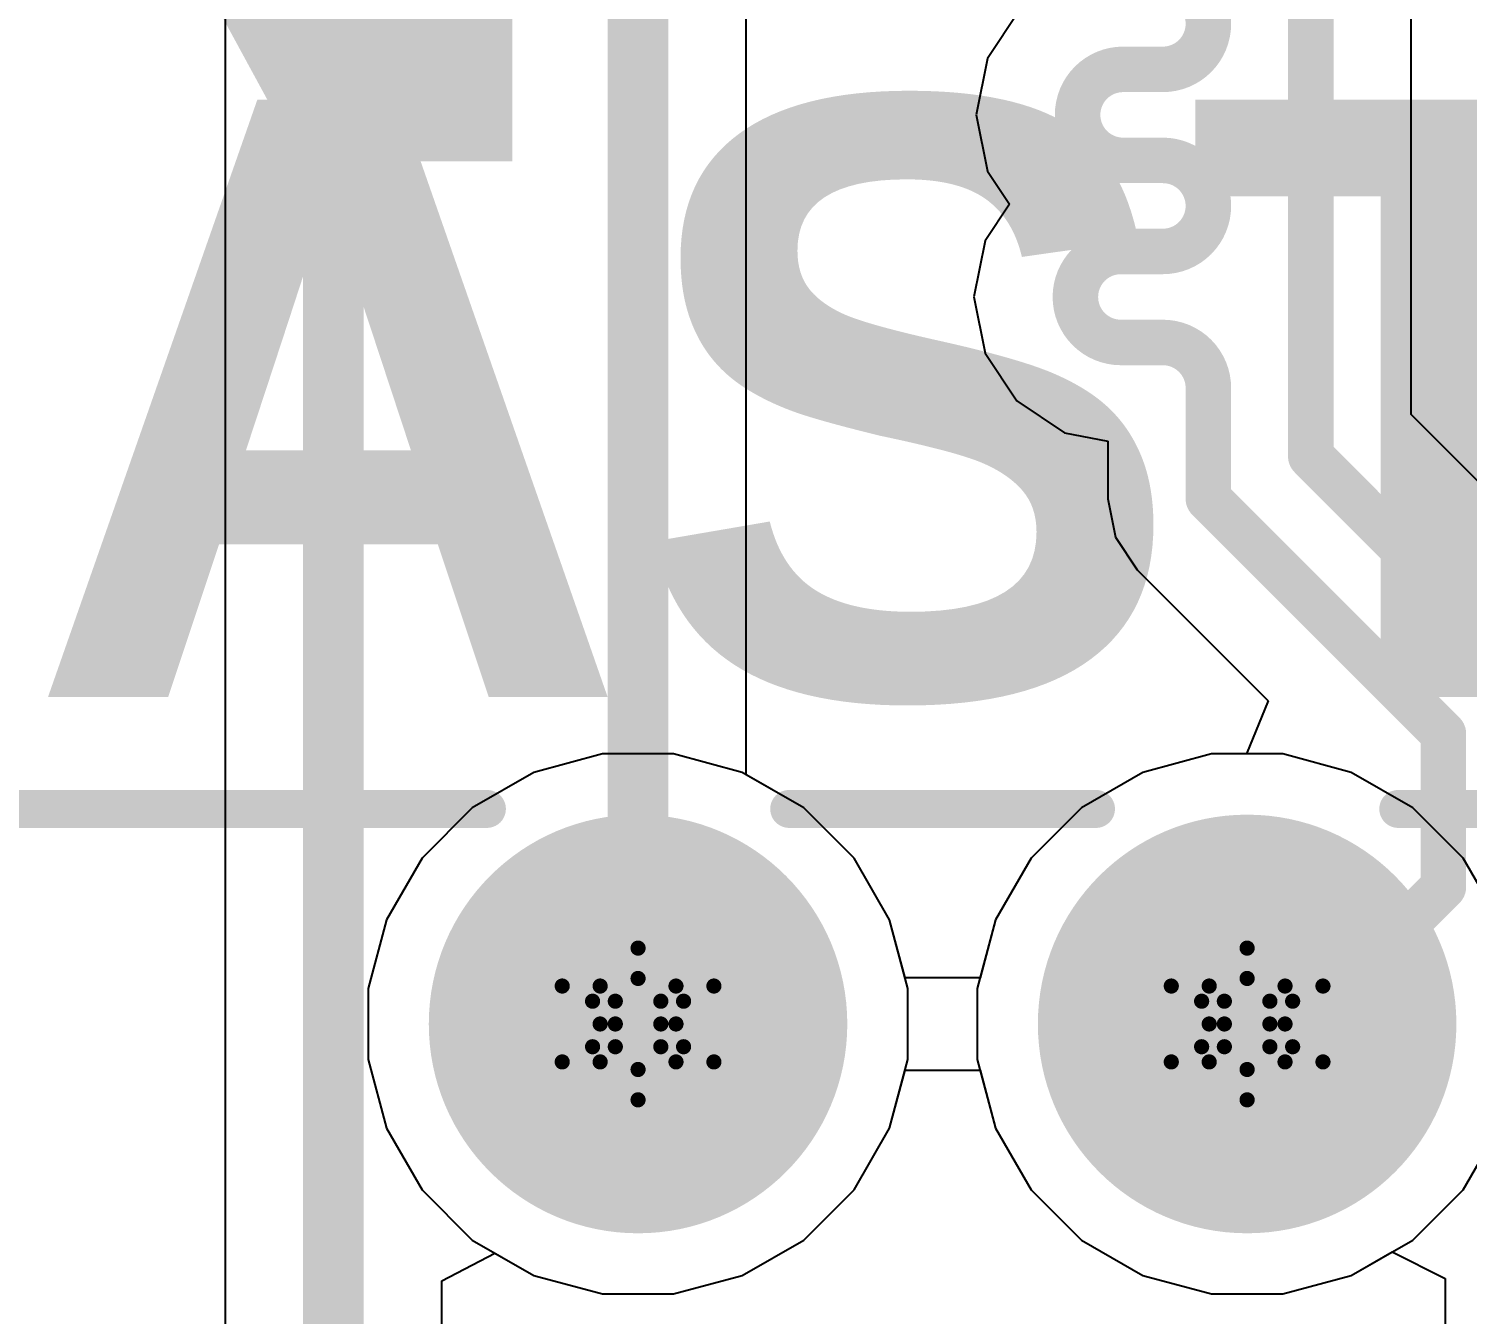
# Model space of a CAD drawing. Header units: inches. Extents: x -11 to 5379, y 0 to 5429.
# Drawn here: x 57.45 to 62.268, y 10.323 to 14.627 of the extents above; entities that cross this region are included whole.
import ezdxf

# ---------------------------------------------------------------- set-up
doc = ezdxf.new("R2010")
doc.units = ezdxf.units.IN
for name, color, linetype in [('Bottom Layer', 5, 'Continuous'), ('Bottom Solder', 6, 'Continuous'), ('Drill Drawing', 1, 'Continuous'), ('GND', 16, 'Continuous'), ('Multi-Layer', 9, 'Continuous'), ('Pad Holes', 156, 'Continuous'), ('PWR', 76, 'Continuous'), ('Top Layer', 1, 'Continuous'), ('Top Overlay', 2, 'Continuous'), ('Top Solder', 216, 'Continuous')]:
    doc.layers.add(name, color=color, linetype=linetype)
doc.styles.add('Arial_Bold', font='', dxfattribs={"height": 0.2})
doc.styles.get('Arial_Bold').set_extended_font_data('Arial', bold=True)

# ---------------------------------------------------------------- blocks, each defined once
blk = doc.blocks.new('X10ADIWK1DY1006_124')
at = {"layer": 'Bottom Layer'}
h = blk.add_hatch(color=5, dxfattribs=at)
edge = h.paths.add_edge_path()
edge.add_arc((-2.549906, 2.919984), 0.6499986999999999, 0, 360)
h = blk.add_hatch(color=5, dxfattribs=at)
edge = h.paths.add_edge_path()
edge.add_arc((-0.510032, 2.919984), 0.6499986999999999, 0, 360)
at = {"layer": 'Bottom Solder'}
h = blk.add_hatch(color=6, dxfattribs=at)
edge = h.paths.add_edge_path()
edge.add_arc((-2.549906, 2.919984), 0.7007987, 0, 360)
h = blk.add_hatch(color=6, dxfattribs=at)
edge = h.paths.add_edge_path()
edge.add_arc((-0.510032, 2.919984), 0.7007987, 0, 360)
at = {"layer": 'GND'}
h = blk.add_hatch(color=16, dxfattribs=at)
edge = h.paths.add_edge_path()
edge.add_arc((-2.549906, 2.919984), 0.6499986999999999, 0, 360)
h = blk.add_hatch(color=16, dxfattribs=at)
edge = h.paths.add_edge_path()
edge.add_arc((-0.510032, 2.919984), 0.6499986999999999, 0, 360)
at = {"layer": 'Multi-Layer'}
h = blk.add_hatch(color=9, dxfattribs=at)
edge = h.paths.add_edge_path()
edge.add_arc((-2.549906, 2.919984), 0.6499986999999999, 0, 360)
h = blk.add_hatch(color=9, dxfattribs=at)
edge = h.paths.add_edge_path()
edge.add_arc((-0.510032, 2.919984), 0.6499986999999999, 0, 360)
at = {"layer": 'Pad Holes'}
h = blk.add_hatch(color=7, dxfattribs=at)
edge = h.paths.add_edge_path()
edge.add_arc((-2.5498552, 2.919984), 0.4500118, 0, 360)
h = blk.add_hatch(color=7, dxfattribs=at)
edge = h.paths.add_edge_path()
edge.add_arc((-0.5100828, 2.919984), 0.4500118, 0, 360)
at = {"layer": 'PWR'}
h = blk.add_hatch(color=76, dxfattribs=at)
edge = h.paths.add_edge_path()
edge.add_arc((-2.549906, 2.919984), 0.6499986999999999, 0, 360)
h = blk.add_hatch(color=76, dxfattribs=at)
edge = h.paths.add_edge_path()
edge.add_arc((-0.510032, 2.919984), 0.6499986999999999, 0, 360)
at = {"layer": 'Top Layer'}
h = blk.add_hatch(color=1, dxfattribs=at)
edge = h.paths.add_edge_path()
edge.add_arc((-2.549906, 2.919984), 0.6499986999999999, 0, 360)
h = blk.add_hatch(color=1, dxfattribs=at)
edge = h.paths.add_edge_path()
edge.add_arc((-0.510032, 2.919984), 0.6499986999999999, 0, 360)
at = {"layer": 'Top Solder'}
h = blk.add_hatch(color=216, dxfattribs=at)
edge = h.paths.add_edge_path()
edge.add_arc((-2.549906, 2.919984), 0.7007987, 0, 360)
h = blk.add_hatch(color=216, dxfattribs=at)
edge = h.paths.add_edge_path()
edge.add_arc((-0.510032, 2.919984), 0.7007987, 0, 360)
at = {"layer": 'Top Overlay'}
for points in [[(-7.492999999999999, 3.639946999999999, 0.127, 0.127, 0), (-3.0560264, 3.639946999999999, 0.127, 0.127, 0)], [(-2.0437856, 3.639946999999999, 0.127, 0.127, 0), (-1.0161524, 3.639946999999999, 0.127, 0.127, 0)], [(-0.003911599999999999, 3.639946999999999, 0.127, 0.127, 0), (1.0239756, 3.639946999999999, 0.127, 0.127, 0)]]:
    blk.add_lwpolyline(points, format="xyseb", dxfattribs=at)
for points in [[(-3.0877764, 3.639946999999999, 0.0635, 0.0635, 1), (-3.0242764, 3.639946999999999, 0.0635, 0.0635, 1)], [(-2.0755356, 3.639946999999999, 0.0635, 0.0635, 1), (-2.0120356, 3.639946999999999, 0.0635, 0.0635, 1)], [(-1.0479024, 3.639946999999999, 0.0635, 0.0635, 1), (-0.9844023999999999, 3.639946999999999, 0.0635, 0.0635, 1)], [(-0.0356616, 3.639946999999999, 0.0635, 0.0635, 1), (0.0278384, 3.639946999999999, 0.0635, 0.0635, 1)]]:
    blk.add_lwpolyline(points, format="xyseb", close=True, dxfattribs=at)

msp = doc.modelspace()

# ---------------------------------------------------------------- linework, layer by layer
at = {"layer": 'Bottom Layer'}
for p, q in [((59.37177356, 12.1987945), (59.14185784, 12.13718934)), ((59.60980204, 12.1987945), (59.37177356, 12.1987945)), ((59.83971775999999, 12.13718934), (59.60980204, 12.1987945)), ((61.41164756, 12.1987945), (61.18173184, 12.13718934)), ((61.64967604, 12.1987945), (61.41164756, 12.1987945)), ((61.87959175999999, 12.13718934), (61.64967604, 12.1987945)), ((59.14185784, 12.13718934), (58.93571906, 12.0181751)), ((60.04585653999999, 12.0181751), (59.83971775999999, 12.13718934)), ((61.18173184, 12.13718934), (60.97559306, 12.0181751)), ((62.08573054, 12.0181751), (61.87959175999999, 12.13718934)), ((58.93571906, 12.0181751), (58.76740849999999, 11.84986454)), ((60.21416709999999, 11.84986454), (60.04585653999999, 12.0181751)), ((60.97559306, 12.0181751), (60.8072825, 11.84986454)), ((62.2540411, 11.84986454), (62.08573054, 12.0181751)), ((58.76740849999999, 11.84986454), (58.64839426, 11.64372576)), ((60.33318134, 11.64372576), (60.21416709999999, 11.84986454)), ((60.8072825, 11.84986454), (60.68826825999999, 11.64372576)), ((62.37305533999999, 11.64372576), (62.2540411, 11.84986454)), ((58.64839426, 11.64372576), (58.5867891, 11.41381004)), ((60.3947865, 11.41381004), (60.33318134, 11.64372576)), ((60.68826825999999, 11.64372576), (60.6266631, 11.41381004)), ((58.5867891, 11.41381004), (58.5867891, 11.17578156)), ((60.3947865, 11.17578156), (60.3947865, 11.41381004)), ((60.6266631, 11.41381004), (60.6266631, 11.17578156)), ((58.5867891, 11.17578156), (58.64839426, 10.94586584)), ((60.33318134, 10.94586584), (60.3947865, 11.17578156)), ((60.6266631, 11.17578156), (60.68826825999999, 10.94586584)), ((58.64839426, 10.94586584), (58.76740849999999, 10.73972706)), ((60.21416709999999, 10.73972706), (60.33318134, 10.94586584)), ((60.68826825999999, 10.94586584), (60.8072825, 10.73972706)), ((62.2540411, 10.73972706), (62.37305533999999, 10.94586584)), ((58.76740849999999, 10.73972706), (58.93571906, 10.5714165)), ((60.04585653999999, 10.5714165), (60.21416709999999, 10.73972706)), ((60.8072825, 10.73972706), (60.97559306, 10.5714165)), ((62.08573054, 10.5714165), (62.2540411, 10.73972706)), ((58.93571906, 10.5714165), (59.14185784, 10.45240226)), ((59.83971775999999, 10.45240226), (60.04585653999999, 10.5714165)), ((60.97559306, 10.5714165), (61.18173184, 10.45240226)), ((61.87959175999999, 10.45240226), (62.08573054, 10.5714165)), ((59.14185784, 10.45240226), (59.37177356, 10.3907971)), ((59.60980204, 10.3907971), (59.83971775999999, 10.45240226)), ((61.18173184, 10.45240226), (61.41164756, 10.3907971)), ((61.64967604, 10.3907971), (61.87959175999999, 10.45240226)), ((59.37177356, 10.3907971), (59.60980204, 10.3907971)), ((61.41164756, 10.3907971), (61.64967604, 10.3907971))]:
    msp.add_line(p, q, dxfattribs=at)
at = {"layer": 'Drill Drawing'}
for points in [[(59.3638386, 11.4217958, 0.0508, 0.0508, 0), (59.4908386, 11.5487958, 0.0508, 0.0508, 0)], [(59.4908386, 11.5487958, 0.0508, 0.0508, 0), (59.6178386, 11.4217958, 0.0508, 0.0508, 0)], [(61.403611, 11.4217958, 0.0508, 0.0508, 0), (61.53061099999999, 11.5487958, 0.0508, 0.0508, 0)], [(61.53061099999999, 11.5487958, 0.0508, 0.0508, 0), (61.657611, 11.4217958, 0.0508, 0.0508, 0)], [(59.4146386, 11.3709958, 0.0508, 0.0508, 0), (59.4908386, 11.4471958, 0.0508, 0.0508, 0)], [(59.4908386, 11.4471958, 0.0508, 0.0508, 0), (59.5670386, 11.3709958, 0.0508, 0.0508, 0)], [(61.454411, 11.3709958, 0.0508, 0.0508, 0), (61.53061099999999, 11.4471958, 0.0508, 0.0508, 0)], [(61.53061099999999, 11.4471958, 0.0508, 0.0508, 0), (61.60681099999999, 11.3709958, 0.0508, 0.0508, 0)], [(59.23683859999999, 11.4217958, 0.0508, 0.0508, 0), (59.3638386, 11.2947958, 0.0508, 0.0508, 0)], [(59.23683859999999, 11.4217958, 0.0508, 0.0508, 0), (59.3638386, 11.4217958, 0.0508, 0.0508, 0)], [(59.6178386, 11.4217958, 0.0508, 0.0508, 0), (59.74483859999999, 11.4217958, 0.0508, 0.0508, 0)], [(59.6178386, 11.2947958, 0.0508, 0.0508, 0), (59.74483859999999, 11.4217958, 0.0508, 0.0508, 0)], [(61.276611, 11.4217958, 0.0508, 0.0508, 0), (61.403611, 11.2947958, 0.0508, 0.0508, 0)], [(61.276611, 11.4217958, 0.0508, 0.0508, 0), (61.403611, 11.4217958, 0.0508, 0.0508, 0)], [(61.657611, 11.4217958, 0.0508, 0.0508, 0), (61.784611, 11.4217958, 0.0508, 0.0508, 0)], [(61.657611, 11.2947958, 0.0508, 0.0508, 0), (61.784611, 11.4217958, 0.0508, 0.0508, 0)], [(59.3384386, 11.3709958, 0.0508, 0.0508, 0), (59.4146386, 11.2947958, 0.0508, 0.0508, 0)], [(59.3384386, 11.3709958, 0.0508, 0.0508, 0), (59.4146386, 11.3709958, 0.0508, 0.0508, 0)], [(59.5670386, 11.3709958, 0.0508, 0.0508, 0), (59.6432386, 11.3709958, 0.0508, 0.0508, 0)], [(59.5670386, 11.2947958, 0.0508, 0.0508, 0), (59.6432386, 11.3709958, 0.0508, 0.0508, 0)], [(61.378211, 11.3709958, 0.0508, 0.0508, 0), (61.454411, 11.2947958, 0.0508, 0.0508, 0)], [(61.378211, 11.3709958, 0.0508, 0.0508, 0), (61.454411, 11.3709958, 0.0508, 0.0508, 0)], [(61.60681099999999, 11.3709958, 0.0508, 0.0508, 0), (61.683011, 11.3709958, 0.0508, 0.0508, 0)], [(61.60681099999999, 11.2947958, 0.0508, 0.0508, 0), (61.683011, 11.3709958, 0.0508, 0.0508, 0)], [(59.23683859999999, 11.1677958, 0.0508, 0.0508, 0), (59.3638386, 11.2947958, 0.0508, 0.0508, 0)], [(59.3384386, 11.2185958, 0.0508, 0.0508, 0), (59.4146386, 11.2947958, 0.0508, 0.0508, 0)], [(59.5670386, 11.2947958, 0.0508, 0.0508, 0), (59.6432386, 11.2185958, 0.0508, 0.0508, 0)], [(59.6178386, 11.2947958, 0.0508, 0.0508, 0), (59.74483859999999, 11.1677958, 0.0508, 0.0508, 0)], [(61.276611, 11.1677958, 0.0508, 0.0508, 0), (61.403611, 11.2947958, 0.0508, 0.0508, 0)], [(61.378211, 11.2185958, 0.0508, 0.0508, 0), (61.454411, 11.2947958, 0.0508, 0.0508, 0)], [(61.60681099999999, 11.2947958, 0.0508, 0.0508, 0), (61.683011, 11.2185958, 0.0508, 0.0508, 0)], [(61.657611, 11.2947958, 0.0508, 0.0508, 0), (61.784611, 11.1677958, 0.0508, 0.0508, 0)], [(59.3384386, 11.2185958, 0.0508, 0.0508, 0), (59.4146386, 11.2185958, 0.0508, 0.0508, 0)], [(59.4146386, 11.2185958, 0.0508, 0.0508, 0), (59.4908386, 11.1423958, 0.0508, 0.0508, 0)], [(59.4908386, 11.1423958, 0.0508, 0.0508, 0), (59.5670386, 11.2185958, 0.0508, 0.0508, 0)], [(59.5670386, 11.2185958, 0.0508, 0.0508, 0), (59.6432386, 11.2185958, 0.0508, 0.0508, 0)], [(61.378211, 11.2185958, 0.0508, 0.0508, 0), (61.454411, 11.2185958, 0.0508, 0.0508, 0)], [(61.454411, 11.2185958, 0.0508, 0.0508, 0), (61.53061099999999, 11.1423958, 0.0508, 0.0508, 0)], [(61.53061099999999, 11.1423958, 0.0508, 0.0508, 0), (61.60681099999999, 11.2185958, 0.0508, 0.0508, 0)], [(61.60681099999999, 11.2185958, 0.0508, 0.0508, 0), (61.683011, 11.2185958, 0.0508, 0.0508, 0)], [(59.23683859999999, 11.1677958, 0.0508, 0.0508, 0), (59.3638386, 11.1677958, 0.0508, 0.0508, 0)], [(59.3638386, 11.1677958, 0.0508, 0.0508, 0), (59.4908386, 11.0407958, 0.0508, 0.0508, 0)], [(59.4908386, 11.0407958, 0.0508, 0.0508, 0), (59.6178386, 11.1677958, 0.0508, 0.0508, 0)], [(59.6178386, 11.1677958, 0.0508, 0.0508, 0), (59.74483859999999, 11.1677958, 0.0508, 0.0508, 0)], [(61.276611, 11.1677958, 0.0508, 0.0508, 0), (61.403611, 11.1677958, 0.0508, 0.0508, 0)], [(61.403611, 11.1677958, 0.0508, 0.0508, 0), (61.53061099999999, 11.0407958, 0.0508, 0.0508, 0)], [(61.53061099999999, 11.0407958, 0.0508, 0.0508, 0), (61.657611, 11.1677958, 0.0508, 0.0508, 0)], [(61.657611, 11.1677958, 0.0508, 0.0508, 0), (61.784611, 11.1677958, 0.0508, 0.0508, 0)]]:
    msp.add_lwpolyline(points, format="xyseb", dxfattribs=at)
for points in [[(59.47813859999999, 11.5487958, 0.0254, 0.0254, 1), (59.50353859999999, 11.5487958, 0.0254, 0.0254, 1)], [(59.47813859999999, 11.5487958, 0.0254, 0.0254, 1), (59.50353859999999, 11.5487958, 0.0254, 0.0254, 1)], [(61.517911, 11.5487958, 0.0254, 0.0254, 1), (61.543311, 11.5487958, 0.0254, 0.0254, 1)], [(61.517911, 11.5487958, 0.0254, 0.0254, 1), (61.543311, 11.5487958, 0.0254, 0.0254, 1)], [(59.47813859999999, 11.4471958, 0.0254, 0.0254, 1), (59.50353859999999, 11.4471958, 0.0254, 0.0254, 1)], [(59.47813859999999, 11.4471958, 0.0254, 0.0254, 1), (59.50353859999999, 11.4471958, 0.0254, 0.0254, 1)], [(61.517911, 11.4471958, 0.0254, 0.0254, 1), (61.543311, 11.4471958, 0.0254, 0.0254, 1)], [(61.517911, 11.4471958, 0.0254, 0.0254, 1), (61.543311, 11.4471958, 0.0254, 0.0254, 1)], [(59.2241386, 11.4217958, 0.0254, 0.0254, 1), (59.2495386, 11.4217958, 0.0254, 0.0254, 1)], [(59.2241386, 11.4217958, 0.0254, 0.0254, 1), (59.2495386, 11.4217958, 0.0254, 0.0254, 1)], [(59.3511386, 11.4217958, 0.0254, 0.0254, 1), (59.3765386, 11.4217958, 0.0254, 0.0254, 1)], [(59.3511386, 11.4217958, 0.0254, 0.0254, 1), (59.3765386, 11.4217958, 0.0254, 0.0254, 1)], [(59.60513859999999, 11.4217958, 0.0254, 0.0254, 1), (59.6305386, 11.4217958, 0.0254, 0.0254, 1)], [(59.60513859999999, 11.4217958, 0.0254, 0.0254, 1), (59.6305386, 11.4217958, 0.0254, 0.0254, 1)], [(59.7321386, 11.4217958, 0.0254, 0.0254, 1), (59.7575386, 11.4217958, 0.0254, 0.0254, 1)], [(59.7321386, 11.4217958, 0.0254, 0.0254, 1), (59.7575386, 11.4217958, 0.0254, 0.0254, 1)], [(61.26391099999999, 11.4217958, 0.0254, 0.0254, 1), (61.28931099999999, 11.4217958, 0.0254, 0.0254, 1)], [(61.26391099999999, 11.4217958, 0.0254, 0.0254, 1), (61.28931099999999, 11.4217958, 0.0254, 0.0254, 1)], [(61.39091099999999, 11.4217958, 0.0254, 0.0254, 1), (61.416311, 11.4217958, 0.0254, 0.0254, 1)], [(61.39091099999999, 11.4217958, 0.0254, 0.0254, 1), (61.416311, 11.4217958, 0.0254, 0.0254, 1)], [(61.644911, 11.4217958, 0.0254, 0.0254, 1), (61.670311, 11.4217958, 0.0254, 0.0254, 1)], [(61.644911, 11.4217958, 0.0254, 0.0254, 1), (61.670311, 11.4217958, 0.0254, 0.0254, 1)], [(61.771911, 11.4217958, 0.0254, 0.0254, 1), (61.79731099999999, 11.4217958, 0.0254, 0.0254, 1)], [(61.771911, 11.4217958, 0.0254, 0.0254, 1), (61.79731099999999, 11.4217958, 0.0254, 0.0254, 1)], [(59.3257386, 11.3709958, 0.0254, 0.0254, 1), (59.3511386, 11.3709958, 0.0254, 0.0254, 1)], [(59.3257386, 11.3709958, 0.0254, 0.0254, 1), (59.3511386, 11.3709958, 0.0254, 0.0254, 1)], [(59.40193859999999, 11.3709958, 0.0254, 0.0254, 1), (59.4273386, 11.3709958, 0.0254, 0.0254, 1)], [(59.40193859999999, 11.3709958, 0.0254, 0.0254, 1), (59.4273386, 11.3709958, 0.0254, 0.0254, 1)], [(59.5543386, 11.3709958, 0.0254, 0.0254, 1), (59.57973859999999, 11.3709958, 0.0254, 0.0254, 1)], [(59.5543386, 11.3709958, 0.0254, 0.0254, 1), (59.57973859999999, 11.3709958, 0.0254, 0.0254, 1)], [(59.6305386, 11.3709958, 0.0254, 0.0254, 1), (59.6559386, 11.3709958, 0.0254, 0.0254, 1)], [(59.6305386, 11.3709958, 0.0254, 0.0254, 1), (59.6559386, 11.3709958, 0.0254, 0.0254, 1)], [(61.365511, 11.3709958, 0.0254, 0.0254, 1), (61.39091099999999, 11.3709958, 0.0254, 0.0254, 1)], [(61.365511, 11.3709958, 0.0254, 0.0254, 1), (61.39091099999999, 11.3709958, 0.0254, 0.0254, 1)], [(61.441711, 11.3709958, 0.0254, 0.0254, 1), (61.467111, 11.3709958, 0.0254, 0.0254, 1)], [(61.441711, 11.3709958, 0.0254, 0.0254, 1), (61.467111, 11.3709958, 0.0254, 0.0254, 1)], [(61.59411099999999, 11.3709958, 0.0254, 0.0254, 1), (61.619511, 11.3709958, 0.0254, 0.0254, 1)], [(61.59411099999999, 11.3709958, 0.0254, 0.0254, 1), (61.619511, 11.3709958, 0.0254, 0.0254, 1)], [(61.670311, 11.3709958, 0.0254, 0.0254, 1), (61.69571099999999, 11.3709958, 0.0254, 0.0254, 1)], [(61.670311, 11.3709958, 0.0254, 0.0254, 1), (61.69571099999999, 11.3709958, 0.0254, 0.0254, 1)], [(59.3511386, 11.2947958, 0.0254, 0.0254, 1), (59.3765386, 11.2947958, 0.0254, 0.0254, 1)], [(59.3511386, 11.2947958, 0.0254, 0.0254, 1), (59.3765386, 11.2947958, 0.0254, 0.0254, 1)], [(59.40193859999999, 11.2947958, 0.0254, 0.0254, 1), (59.4273386, 11.2947958, 0.0254, 0.0254, 1)], [(59.40193859999999, 11.2947958, 0.0254, 0.0254, 1), (59.4273386, 11.2947958, 0.0254, 0.0254, 1)], [(59.5543386, 11.2947958, 0.0254, 0.0254, 1), (59.57973859999999, 11.2947958, 0.0254, 0.0254, 1)], [(59.5543386, 11.2947958, 0.0254, 0.0254, 1), (59.57973859999999, 11.2947958, 0.0254, 0.0254, 1)], [(59.60513859999999, 11.2947958, 0.0254, 0.0254, 1), (59.6305386, 11.2947958, 0.0254, 0.0254, 1)], [(59.60513859999999, 11.2947958, 0.0254, 0.0254, 1), (59.6305386, 11.2947958, 0.0254, 0.0254, 1)], [(61.39091099999999, 11.2947958, 0.0254, 0.0254, 1), (61.416311, 11.2947958, 0.0254, 0.0254, 1)], [(61.39091099999999, 11.2947958, 0.0254, 0.0254, 1), (61.416311, 11.2947958, 0.0254, 0.0254, 1)], [(61.441711, 11.2947958, 0.0254, 0.0254, 1), (61.467111, 11.2947958, 0.0254, 0.0254, 1)], [(61.441711, 11.2947958, 0.0254, 0.0254, 1), (61.467111, 11.2947958, 0.0254, 0.0254, 1)], [(61.59411099999999, 11.2947958, 0.0254, 0.0254, 1), (61.619511, 11.2947958, 0.0254, 0.0254, 1)], [(61.59411099999999, 11.2947958, 0.0254, 0.0254, 1), (61.619511, 11.2947958, 0.0254, 0.0254, 1)], [(61.644911, 11.2947958, 0.0254, 0.0254, 1), (61.670311, 11.2947958, 0.0254, 0.0254, 1)], [(61.644911, 11.2947958, 0.0254, 0.0254, 1), (61.670311, 11.2947958, 0.0254, 0.0254, 1)], [(59.3257386, 11.2185958, 0.0254, 0.0254, 1), (59.3511386, 11.2185958, 0.0254, 0.0254, 1)], [(59.3257386, 11.2185958, 0.0254, 0.0254, 1), (59.3511386, 11.2185958, 0.0254, 0.0254, 1)], [(59.40193859999999, 11.2185958, 0.0254, 0.0254, 1), (59.4273386, 11.2185958, 0.0254, 0.0254, 1)], [(59.40193859999999, 11.2185958, 0.0254, 0.0254, 1), (59.4273386, 11.2185958, 0.0254, 0.0254, 1)], [(59.5543386, 11.2185958, 0.0254, 0.0254, 1), (59.57973859999999, 11.2185958, 0.0254, 0.0254, 1)], [(59.5543386, 11.2185958, 0.0254, 0.0254, 1), (59.57973859999999, 11.2185958, 0.0254, 0.0254, 1)], [(59.6305386, 11.2185958, 0.0254, 0.0254, 1), (59.6559386, 11.2185958, 0.0254, 0.0254, 1)], [(59.6305386, 11.2185958, 0.0254, 0.0254, 1), (59.6559386, 11.2185958, 0.0254, 0.0254, 1)], [(61.365511, 11.2185958, 0.0254, 0.0254, 1), (61.39091099999999, 11.2185958, 0.0254, 0.0254, 1)], [(61.365511, 11.2185958, 0.0254, 0.0254, 1), (61.39091099999999, 11.2185958, 0.0254, 0.0254, 1)], [(61.441711, 11.2185958, 0.0254, 0.0254, 1), (61.467111, 11.2185958, 0.0254, 0.0254, 1)], [(61.441711, 11.2185958, 0.0254, 0.0254, 1), (61.467111, 11.2185958, 0.0254, 0.0254, 1)], [(61.59411099999999, 11.2185958, 0.0254, 0.0254, 1), (61.619511, 11.2185958, 0.0254, 0.0254, 1)], [(61.59411099999999, 11.2185958, 0.0254, 0.0254, 1), (61.619511, 11.2185958, 0.0254, 0.0254, 1)], [(61.670311, 11.2185958, 0.0254, 0.0254, 1), (61.69571099999999, 11.2185958, 0.0254, 0.0254, 1)], [(61.670311, 11.2185958, 0.0254, 0.0254, 1), (61.69571099999999, 11.2185958, 0.0254, 0.0254, 1)], [(59.2241386, 11.1677958, 0.0254, 0.0254, 1), (59.2495386, 11.1677958, 0.0254, 0.0254, 1)], [(59.2241386, 11.1677958, 0.0254, 0.0254, 1), (59.2495386, 11.1677958, 0.0254, 0.0254, 1)], [(59.3511386, 11.1677958, 0.0254, 0.0254, 1), (59.3765386, 11.1677958, 0.0254, 0.0254, 1)], [(59.3511386, 11.1677958, 0.0254, 0.0254, 1), (59.3765386, 11.1677958, 0.0254, 0.0254, 1)], [(59.60513859999999, 11.1677958, 0.0254, 0.0254, 1), (59.6305386, 11.1677958, 0.0254, 0.0254, 1)], [(59.60513859999999, 11.1677958, 0.0254, 0.0254, 1), (59.6305386, 11.1677958, 0.0254, 0.0254, 1)], [(59.7321386, 11.1677958, 0.0254, 0.0254, 1), (59.7575386, 11.1677958, 0.0254, 0.0254, 1)], [(59.7321386, 11.1677958, 0.0254, 0.0254, 1), (59.7575386, 11.1677958, 0.0254, 0.0254, 1)], [(61.26391099999999, 11.1677958, 0.0254, 0.0254, 1), (61.28931099999999, 11.1677958, 0.0254, 0.0254, 1)], [(61.26391099999999, 11.1677958, 0.0254, 0.0254, 1), (61.28931099999999, 11.1677958, 0.0254, 0.0254, 1)], [(61.39091099999999, 11.1677958, 0.0254, 0.0254, 1), (61.416311, 11.1677958, 0.0254, 0.0254, 1)], [(61.39091099999999, 11.1677958, 0.0254, 0.0254, 1), (61.416311, 11.1677958, 0.0254, 0.0254, 1)], [(61.644911, 11.1677958, 0.0254, 0.0254, 1), (61.670311, 11.1677958, 0.0254, 0.0254, 1)], [(61.644911, 11.1677958, 0.0254, 0.0254, 1), (61.670311, 11.1677958, 0.0254, 0.0254, 1)], [(61.771911, 11.1677958, 0.0254, 0.0254, 1), (61.79731099999999, 11.1677958, 0.0254, 0.0254, 1)], [(61.771911, 11.1677958, 0.0254, 0.0254, 1), (61.79731099999999, 11.1677958, 0.0254, 0.0254, 1)], [(59.47813859999999, 11.1423958, 0.0254, 0.0254, 1), (59.50353859999999, 11.1423958, 0.0254, 0.0254, 1)], [(59.47813859999999, 11.1423958, 0.0254, 0.0254, 1), (59.50353859999999, 11.1423958, 0.0254, 0.0254, 1)], [(61.517911, 11.1423958, 0.0254, 0.0254, 1), (61.543311, 11.1423958, 0.0254, 0.0254, 1)], [(61.517911, 11.1423958, 0.0254, 0.0254, 1), (61.543311, 11.1423958, 0.0254, 0.0254, 1)], [(59.47813859999999, 11.0407958, 0.0254, 0.0254, 1), (59.50353859999999, 11.0407958, 0.0254, 0.0254, 1)], [(59.47813859999999, 11.0407958, 0.0254, 0.0254, 1), (59.50353859999999, 11.0407958, 0.0254, 0.0254, 1)], [(61.517911, 11.0407958, 0.0254, 0.0254, 1), (61.543311, 11.0407958, 0.0254, 0.0254, 1)], [(61.517911, 11.0407958, 0.0254, 0.0254, 1), (61.543311, 11.0407958, 0.0254, 0.0254, 1)]]:
    msp.add_lwpolyline(points, format="xyseb", close=True, dxfattribs=at)
at = {"layer": 'GND'}
for p, q in [((59.37177356, 12.1987945), (59.14185784, 12.13718934)), ((59.60980204, 12.1987945), (59.37177356, 12.1987945)), ((59.83971775999999, 12.13718934), (59.60980204, 12.1987945)), ((61.41164756, 12.1987945), (61.18173184, 12.13718934)), ((61.64967604, 12.1987945), (61.41164756, 12.1987945)), ((61.87959175999999, 12.13718934), (61.64967604, 12.1987945)), ((59.14185784, 12.13718934), (58.93571906, 12.0181751)), ((60.04585653999999, 12.0181751), (59.83971775999999, 12.13718934)), ((61.18173184, 12.13718934), (60.97559306, 12.0181751)), ((62.08573054, 12.0181751), (61.87959175999999, 12.13718934)), ((58.93571906, 12.0181751), (58.76740849999999, 11.84986454)), ((60.21416709999999, 11.84986454), (60.04585653999999, 12.0181751)), ((60.97559306, 12.0181751), (60.8072825, 11.84986454)), ((62.2540411, 11.84986454), (62.08573054, 12.0181751)), ((58.76740849999999, 11.84986454), (58.64839426, 11.64372576)), ((60.33318134, 11.64372576), (60.21416709999999, 11.84986454)), ((60.8072825, 11.84986454), (60.68826825999999, 11.64372576)), ((62.37305533999999, 11.64372576), (62.2540411, 11.84986454)), ((58.64839426, 11.64372576), (58.5867891, 11.41381004)), ((60.38532246, 11.44913128), (60.33318134, 11.64372576)), ((60.68826825999999, 11.64372576), (60.63612714, 11.44913128)), ((60.63612714, 11.44913128), (60.38532246, 11.44913128)), ((58.5867891, 11.41381004), (58.5867891, 11.17578156)), ((58.5867891, 11.17578156), (58.64839426, 10.94586584)), ((60.33318134, 10.94586584), (60.38532246, 11.14046032)), ((60.38532246, 11.14046032), (60.63612714, 11.14046032)), ((60.63612714, 11.14046032), (60.68826825999999, 10.94586584)), ((58.64839426, 10.94586584), (58.76740849999999, 10.73972706)), ((60.21416709999999, 10.73972706), (60.33318134, 10.94586584)), ((60.68826825999999, 10.94586584), (60.8072825, 10.73972706)), ((62.2540411, 10.73972706), (62.37305533999999, 10.94586584)), ((58.76740849999999, 10.73972706), (58.93571906, 10.5714165)), ((60.04585653999999, 10.5714165), (60.21416709999999, 10.73972706)), ((60.8072825, 10.73972706), (60.97559306, 10.5714165)), ((62.08573054, 10.5714165), (62.2540411, 10.73972706)), ((58.93571906, 10.5714165), (59.14185784, 10.45240226)), ((59.83971775999999, 10.45240226), (60.04585653999999, 10.5714165)), ((60.97559306, 10.5714165), (61.18173184, 10.45240226)), ((61.87959175999999, 10.45240226), (62.08573054, 10.5714165)), ((59.14185784, 10.45240226), (59.37177356, 10.3907971)), ((59.60980204, 10.3907971), (59.83971775999999, 10.45240226)), ((61.18173184, 10.45240226), (61.41164756, 10.3907971)), ((61.64967604, 10.3907971), (61.87959175999999, 10.45240226)), ((59.37177356, 10.3907971), (59.60980204, 10.3907971)), ((61.41164756, 10.3907971), (61.64967604, 10.3907971))]:
    msp.add_line(p, q, dxfattribs=at)
at = {"layer": 'PWR'}
for p, q in [((59.37177356, 12.1987945), (59.14185784, 12.13718934)), ((59.60980204, 12.1987945), (59.37177356, 12.1987945)), ((59.83971775999999, 12.13718934), (59.60980204, 12.1987945)), ((61.41164756, 12.1987945), (61.18173184, 12.13718934)), ((61.64967604, 12.1987945), (61.41164756, 12.1987945)), ((61.87959175999999, 12.13718934), (61.64967604, 12.1987945)), ((59.14185784, 12.13718934), (58.93571906, 12.0181751)), ((60.04585653999999, 12.0181751), (59.83971775999999, 12.13718934)), ((61.18173184, 12.13718934), (60.97559306, 12.0181751)), ((62.08573054, 12.0181751), (61.87959175999999, 12.13718934)), ((58.93571906, 12.0181751), (58.76740849999999, 11.84986454)), ((60.21416709999999, 11.84986454), (60.04585653999999, 12.0181751)), ((60.97559306, 12.0181751), (60.8072825, 11.84986454)), ((62.2540411, 11.84986454), (62.08573054, 12.0181751)), ((58.76740849999999, 11.84986454), (58.64839426, 11.64372576)), ((60.33318134, 11.64372576), (60.21416709999999, 11.84986454)), ((60.8072825, 11.84986454), (60.68826825999999, 11.64372576)), ((62.37305533999999, 11.64372576), (62.2540411, 11.84986454)), ((58.64839426, 11.64372576), (58.5867891, 11.41381004)), ((60.38532246, 11.44913128), (60.33318134, 11.64372576)), ((60.68826825999999, 11.64372576), (60.63612714, 11.44913128)), ((60.63612714, 11.44913128), (60.38532246, 11.44913128)), ((58.5867891, 11.41381004), (58.5867891, 11.17578156)), ((58.5867891, 11.17578156), (58.64839426, 10.94586584)), ((60.33318134, 10.94586584), (60.38532246, 11.14046032)), ((60.38532246, 11.14046032), (60.63612714, 11.14046032)), ((60.63612714, 11.14046032), (60.68826825999999, 10.94586584)), ((58.64839426, 10.94586584), (58.76740849999999, 10.73972706)), ((60.21416709999999, 10.73972706), (60.33318134, 10.94586584)), ((60.68826825999999, 10.94586584), (60.8072825, 10.73972706)), ((62.2540411, 10.73972706), (62.37305533999999, 10.94586584)), ((58.76740849999999, 10.73972706), (58.93571906, 10.5714165)), ((60.04585653999999, 10.5714165), (60.21416709999999, 10.73972706)), ((60.8072825, 10.73972706), (60.97559306, 10.5714165)), ((62.08573054, 10.5714165), (62.2540411, 10.73972706)), ((58.93571906, 10.5714165), (59.14185784, 10.45240226)), ((59.83971775999999, 10.45240226), (60.04585653999999, 10.5714165)), ((60.97559306, 10.5714165), (61.18173184, 10.45240226)), ((61.87959175999999, 10.45240226), (62.08573054, 10.5714165)), ((59.14185784, 10.45240226), (59.37177356, 10.3907971)), ((59.60980204, 10.3907971), (59.83971775999999, 10.45240226)), ((61.18173184, 10.45240226), (61.41164756, 10.3907971)), ((61.64967604, 10.3907971), (61.87959175999999, 10.45240226)), ((59.37177356, 10.3907971), (59.60980204, 10.3907971)), ((61.41164756, 10.3907971), (61.64967604, 10.3907971))]:
    msp.add_line(p, q, dxfattribs=at)
at = {"layer": 'Top Layer'}
for p, q in [((59.85335502, 12.12931534), (59.85335502, 18.5869961)), ((62.08044733999999, 13.3349746), (62.08044733999999, 17.49082862)), ((58.10814388, 17.3039278), (58.10814388, 9.589307719999999)), ((60.76733337999999, 14.68646796), (60.66066862, 14.52683404)), ((60.66066862, 14.52683404), (60.62321377999999, 14.33853368)), ((60.62321377999999, 14.33853368), (60.66066862, 14.15023332)), ((60.66066862, 14.15023332), (60.73479343999999, 14.03929882)), ((60.73479343999999, 14.03929882), (60.6532315, 13.91723404)), ((60.6532315, 13.91723404), (60.61577665999999, 13.72893368)), ((60.61577665999999, 13.72893368), (60.6532315, 13.54063332)), ((60.6532315, 13.54063332), (60.75989625999999, 13.3809994)), ((60.75989625999999, 13.3809994), (60.91953017999999, 13.27433464)), ((62.76895498, 12.64646696), (62.08044733999999, 13.3349746)), ((60.91953017999999, 13.27433464), (61.06420858, 13.24555644)), ((61.06420858, 13.24555644), (61.06420858, 13.05348926)), ((61.06420858, 13.05348926), (61.08983718, 12.9246503)), ((61.08983718, 12.9246503), (61.16281646, 12.81542776)), ((61.16281646, 12.81542776), (61.60164972, 12.3765945)), ((61.60164972, 12.3765945), (61.52799987999999, 12.1987945)), ((61.41164756, 12.1987945), (61.18173184, 12.13718934)), ((61.52799987999999, 12.1987945), (61.41164756, 12.1987945)), ((60.04585653999999, 12.0181751), (59.85335502, 12.12931534)), ((61.18173184, 12.13718934), (60.97559306, 12.0181751)), ((60.21416709999999, 11.84986454), (60.04585653999999, 12.0181751)), ((60.97559306, 12.0181751), (60.8072825, 11.84986454)), ((60.33318134, 11.64372576), (60.21416709999999, 11.84986454)), ((60.8072825, 11.84986454), (60.68826825999999, 11.64372576)), ((60.3947865, 11.41381004), (60.33318134, 11.64372576)), ((60.68826825999999, 11.64372576), (60.6266631, 11.41381004)), ((60.3947865, 11.17578156), (60.3947865, 11.41381004)), ((60.6266631, 11.41381004), (60.6266631, 11.17578156)), ((60.33318134, 10.94586584), (60.3947865, 11.17578156)), ((60.6266631, 11.17578156), (60.68826825999999, 10.94586584)), ((60.21416709999999, 10.73972706), (60.33318134, 10.94586584)), ((60.68826825999999, 10.94586584), (60.8072825, 10.73972706)), ((60.04585653999999, 10.5714165), (60.21416709999999, 10.73972706)), ((60.8072825, 10.73972706), (60.97559306, 10.5714165)), ((59.83971775999999, 10.45240226), (60.04585653999999, 10.5714165)), ((60.97559306, 10.5714165), (61.18173184, 10.45240226)), ((58.83327831999999, 10.435082), (59.01107832, 10.5279063)), ((59.01107832, 10.5279063), (59.14185784, 10.45240226)), ((61.87959175999999, 10.45240226), (62.01642409999999, 10.53140134)), ((62.01642409999999, 10.53140134), (62.1942241, 10.44297124)), ((58.83327831999999, 9.589322959999999), (58.83327831999999, 10.435082)), ((59.14185784, 10.45240226), (59.37177356, 10.3907971)), ((59.60980204, 10.3907971), (59.83971775999999, 10.45240226)), ((61.18173184, 10.45240226), (61.41164756, 10.3907971)), ((61.64967604, 10.3907971), (61.87959175999999, 10.45240226)), ((62.1942241, 10.44297124), (62.1942241, 9.592818)), ((59.37177356, 10.3907971), (59.60980204, 10.3907971)), ((61.41164756, 10.3907971), (61.64967604, 10.3907971))]:
    msp.add_line(p, q, dxfattribs=at)
for points in [[(61.74377796, 13.19552098, 0.1524, 0.1524, 0), (61.74377796, 18.7257309, 0.1524, 0.1524, 0)], [(59.49078779999999, 11.2948466, 0.2032, 0.2032, 0), (59.49078779999999, 18.5870088, 0.2032, 0.2032, 0)], [(58.4707111, 8.754732299999999, 0.2032, 0.2032, 0), (58.4707111, 17.8754151, 0.2032, 0.2032, 0)], [(61.24847796, 14.79573368, 0.1524, 0.1524, -0.9999999999999999), (61.24847796, 14.49093368, 0.1524, 0.1524, 0)], [(61.11526766, 14.18613368, 0.1524, 0.1524, -0.9999999999999999), (61.11526766, 14.49093368, 0.1524, 0.1524, 0)], [(61.11526766, 14.49093368, 0.1524, 0.1524, 0), (61.24847796, 14.49093368, 0.1524, 0.1524, 0)], [(61.11526766, 14.18613368, 0.1524, 0.1524, 0), (61.24847796, 14.18613368, 0.1524, 0.1524, 0)], [(61.24847796, 14.18613368, 0.1524, 0.1524, -0.9999999999999999), (61.24847796, 13.88133368, 0.1524, 0.1524, 0)], [(61.10783054, 13.57653368, 0.1524, 0.1524, -0.9999999999999999), (61.10783054, 13.88133368, 0.1524, 0.1524, 0)], [(61.10783054, 13.88133368, 0.1524, 0.1524, 0), (61.24847796, 13.88133368, 0.1524, 0.1524, 0)], [(61.10783054, 13.57653368, 0.1524, 0.1524, 0), (61.24847796, 13.57653368, 0.1524, 0.1524, 0)], [(61.24847796, 13.57653368, 0.1524, 0.1524, -0.4142135623730951), (61.40087796, 13.42413368, 0.1524, 0.1524, 0)], [(61.40087796, 13.34792098, 0.1524, 0.1524, 0), (61.40087796, 13.42413368, 0.1524, 0.1524, 0)], [(61.40087796, 13.05348926, 0.1524, 0.1524, 0), (61.40087796, 13.34792098, 0.1524, 0.1524, 0)], [(61.74377796, 13.19552098, 0.1524, 0.1524, 0), (62.53089348, 12.40840546, 0.1524, 0.1524, 0)], [(61.40087796, 13.05348926, 0.1524, 0.1524, 0), (62.18799348, 12.26637374, 0.1524, 0.1524, 0)], [(62.18799348, 11.7537357, 0.1524, 0.1524, 0), (62.18799348, 12.26637374, 0.1524, 0.1524, 0)], [(61.72905358, 11.2947958, 0.1524, 0.1524, 0), (62.18799348, 11.7537357, 0.1524, 0.1524, 0)], [(59.49078779999999, 11.2948466, 0.2032, 0.2032, 0), (59.4908386, 11.2947958, 0.2032, 0.2032, 0)], [(61.53061099999999, 11.2947958, 0.1524, 0.1524, 0), (61.72905358, 11.2947958, 0.1524, 0.1524, 0)]]:
    msp.add_lwpolyline(points, format="xyseb", dxfattribs=at)
for points in [[(61.07716766, 14.49093368, 0.0762, 0.0762, 1), (61.15336766, 14.49093368, 0.0762, 0.0762, 1)], [(61.07716766, 14.49093368, 0.0762, 0.0762, 1), (61.15336766, 14.49093368, 0.0762, 0.0762, 1)], [(61.21037796, 14.49093368, 0.0762, 0.0762, 1), (61.28657796, 14.49093368, 0.0762, 0.0762, 1)], [(61.21037796, 14.49093368, 0.0762, 0.0762, 1), (61.28657796, 14.49093368, 0.0762, 0.0762, 1)], [(61.07716766, 14.18613368, 0.0762, 0.0762, 1), (61.15336766, 14.18613368, 0.0762, 0.0762, 1)], [(61.07716766, 14.18613368, 0.0762, 0.0762, 1), (61.15336766, 14.18613368, 0.0762, 0.0762, 1)], [(61.21037796, 14.18613368, 0.0762, 0.0762, 1), (61.28657796, 14.18613368, 0.0762, 0.0762, 1)], [(61.21037796, 14.18613368, 0.0762, 0.0762, 1), (61.28657796, 14.18613368, 0.0762, 0.0762, 1)], [(61.06973054, 13.88133368, 0.0762, 0.0762, 1), (61.14593054, 13.88133368, 0.0762, 0.0762, 1)], [(61.06973054, 13.88133368, 0.0762, 0.0762, 1), (61.14593054, 13.88133368, 0.0762, 0.0762, 1)], [(61.21037796, 13.88133368, 0.0762, 0.0762, 1), (61.28657796, 13.88133368, 0.0762, 0.0762, 1)], [(61.21037796, 13.88133368, 0.0762, 0.0762, 1), (61.28657796, 13.88133368, 0.0762, 0.0762, 1)], [(61.06973054, 13.57653368, 0.0762, 0.0762, 1), (61.14593054, 13.57653368, 0.0762, 0.0762, 1)], [(61.06973054, 13.57653368, 0.0762, 0.0762, 1), (61.14593054, 13.57653368, 0.0762, 0.0762, 1)], [(61.21037796, 13.57653368, 0.0762, 0.0762, 1), (61.28657796, 13.57653368, 0.0762, 0.0762, 1)], [(61.21037796, 13.57653368, 0.0762, 0.0762, 1), (61.28657796, 13.57653368, 0.0762, 0.0762, 1)], [(61.36277796, 13.42413368, 0.0762, 0.0762, 1), (61.43897796, 13.42413368, 0.0762, 0.0762, 1)], [(61.36277796, 13.42413368, 0.0762, 0.0762, 1), (61.43897796, 13.42413368, 0.0762, 0.0762, 1)], [(61.36277796, 13.34792098, 0.0762, 0.0762, 1), (61.43897796, 13.34792098, 0.0762, 0.0762, 1)], [(61.36277796, 13.34792098, 0.0762, 0.0762, 1), (61.43897796, 13.34792098, 0.0762, 0.0762, 1)], [(61.70567795999999, 13.19552098, 0.0762, 0.0762, 1), (61.78187796, 13.19552098, 0.0762, 0.0762, 1)], [(61.70567795999999, 13.19552098, 0.0762, 0.0762, 1), (61.78187796, 13.19552098, 0.0762, 0.0762, 1)], [(61.36277796, 13.05348926, 0.0762, 0.0762, 1), (61.43897796, 13.05348926, 0.0762, 0.0762, 1)], [(61.36277796, 13.05348926, 0.0762, 0.0762, 1), (61.43897796, 13.05348926, 0.0762, 0.0762, 1)], [(62.14989348, 12.26637374, 0.0762, 0.0762, 1), (62.22609348, 12.26637374, 0.0762, 0.0762, 1)], [(62.14989348, 12.26637374, 0.0762, 0.0762, 1), (62.22609348, 12.26637374, 0.0762, 0.0762, 1)], [(62.14989348, 11.7537357, 0.0762, 0.0762, 1), (62.22609348, 11.7537357, 0.0762, 0.0762, 1)], [(62.14989348, 11.7537357, 0.0762, 0.0762, 1), (62.22609348, 11.7537357, 0.0762, 0.0762, 1)], [(59.4399878, 11.2948466, 0.1016, 0.1016, 1), (59.54158779999999, 11.2948466, 0.1016, 0.1016, 1)], [(59.4399878, 11.2948466, 0.1016, 0.1016, 1), (59.54158779999999, 11.2948466, 0.1016, 0.1016, 1)], [(59.44003859999999, 11.2947958, 0.1016, 0.1016, 1), (59.54163859999999, 11.2947958, 0.1016, 0.1016, 1)], [(61.49251099999999, 11.2947958, 0.0762, 0.0762, 1), (61.56871099999999, 11.2947958, 0.0762, 0.0762, 1)], [(61.69095357999999, 11.2947958, 0.0762, 0.0762, 1), (61.76715358, 11.2947958, 0.0762, 0.0762, 1)], [(61.69095357999999, 11.2947958, 0.0762, 0.0762, 1), (61.76715358, 11.2947958, 0.0762, 0.0762, 1)]]:
    msp.add_lwpolyline(points, format="xyseb", close=True, dxfattribs=at)

# ---------------------------------------------------------------- block references
msp.add_blockref('X10ADIWK1DY1006_124', (62.04069379999999, 8.3748118))

# ---------------------------------------------------------------- texts
at = {"layer": 'Top Overlay', "style": 'Arial_Bold'}
for s, height, p in [(' P1    CAN     P2', 2.99999908, (39.3264898, 14.18261324)), ('MASTER IN', 2.00000108, (55.11799999999999, 12.38952564))]:
    msp.add_text(s, height=height, dxfattribs=at).set_placement(p)

doc.saveas('drawing.dxf')
